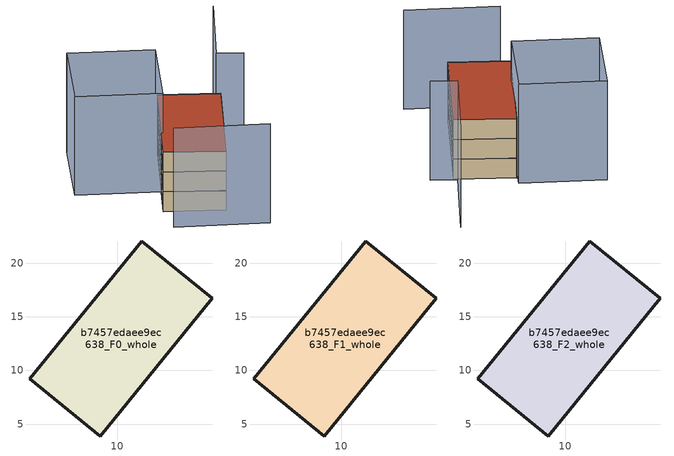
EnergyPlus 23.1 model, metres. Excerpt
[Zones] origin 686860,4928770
b7457edaee9ec638_F0_whole
 floor ground (EU_floor_Construction): 8.42,3.88 18.86,16.75 12.29,22.08 1.84,9.21 z0
 wall outside (EU_wall_Construction): 1.84,9.21 12.29,22.08 18.86,16.75 8.42,3.88 1.84,9.21 z0:3
b7457edaee9ec638_F1_whole
 floor to b7457edaee9ec638_F0_whole (EU_floor_Construction): 8.42,3.88 18.86,16.75 12.28,22.08 1.84,9.21 z3
 wall outside (EU_wall_Construction): 1.84,9.21 12.29,22.08 18.86,16.75 8.42,3.88 1.84,9.21 z3:6
b7457edaee9ec638_F2_whole
 floor to b7457edaee9ec638_F1_whole (EU_floor_Construction): 8.42,3.88 18.86,16.75 12.28,22.08 1.84,9.21 z6
 wall outside (EU_wall_Construction): 1.84,9.21 12.29,22.08 18.86,16.75 8.42,3.88 1.84,9.21 z6:9
 roof outside (EU_roof_Construction): 18.86,16.75 8.42,3.88 1.84,9.21 12.29,22.08 z9
shading: -0.03,5 10.44,-2.67 / 21.39,14.85 18.53,17.25 / 18.53,17.25 27.27,27.63 / 5.58,13.52 -3.91,20.68 / -3.91,20.68 3.59,30.62 / 3.59,30.62 13.08,23.46 / 13.08,23.46 5.58,13.52 z0:15
[Building]
EU S2 Campaign: North Axis=0; Terrain=City; Solar Distribution=FullExterior
[Site:Location]
Bologna: Latitude=44.5; Longitude=11.25; Time Zone=1; Elevation=37
[SizingPeriod:WeatherFileDays]
AnnualSizingPeriod: Begin Month=1; Begin Day of Month=1; End Month=12; End Day of Month=31; Day of Week for Start Day=Monday; Use Weather File Daylight Saving Period=No; Use Weather File Rain and Snow Indicators=No
[MATERIAL]
EU_InternalMass_Material: Roughness=MediumRough; Thickness=0.1; Conductivity=1; Density=1800; Specific Heat=900; Thermal Absorptance=0.9; Solar Absorptance=0.7; Visible Absorptance=0.7
[MATERIAL:NOMASS] Roughness=MediumRough; Thermal Absorptance=0.9; Solar Absorptance=0.7; Visible Absorptance=0.7
Name | Thermal Resistance
EU_wall_NoMass | 0.937881
EU_roof_NoMass | 0.548572
EU_floor_NoMass | 0.71348
[CONSTRUCTION]
EU_wall_Construction: EU_wall_NoMass
EU_roof_Construction: EU_roof_NoMass
EU_floor_Construction: EU_floor_NoMass
EU_InternalMass_Construction: EU_InternalMass_Material
[ZONE] Type=1; Multiplier=1; Ceiling Height=autocalculate; Volume=421.062; Floor Area=autocalculate; Part of Total Floor Area=Yes
b7457edaee9ec638_F0_whole; b7457edaee9ec638_F1_whole; b7457edaee9ec638_F2_whole
[INTERNALMASS] Construction=EU_InternalMass_Construction; Surface Area=140.354
Name | Zone or ZoneList
b7457edaee9ec638_F0_whole_EU_InternalMass | b7457edaee9ec638_F0_whole
b7457edaee9ec638_F1_whole_EU_InternalMass | b7457edaee9ec638_F1_whole
b7457edaee9ec638_F2_whole_EU_InternalMass | b7457edaee9ec638_F2_whole
[OTHEREQUIPMENT] Fuel Type=Electricity; Design Level Calculation Method=Watts/Area; Power per Zone Floor Area=1; Fraction Latent=0; Fraction Radiant=0; Fraction Lost=0; Carbon Dioxide Generation Rate=0; EndUse Subcategory=EU_Step8_InternalGains
Name | Zone or ZoneList or Space or SpaceList | Schedule
EU_Step8_InternalGain_b7457edaee9ec638_F0_whole_f000 | b7457edaee9ec638_F0_whole | EU_Step8_GainSchedule_b7457edaee9ec638_F0_whole_f000
EU_Step8_InternalGain_b7457edaee9ec638_F1_whole_f000 | b7457edaee9ec638_F1_whole | EU_Step8_GainSchedule_b7457edaee9ec638_F1_whole_f000
EU_Step8_InternalGain_b7457edaee9ec638_F2_whole_f000 | b7457edaee9ec638_F2_whole | EU_Step8_GainSchedule_b7457edaee9ec638_F2_whole_f000
[ZONEVENTILATION:DESIGNFLOWRATE] Schedule=EU_AlwaysOn; Design Flow Rate Calculation Method=AirChanges/Hour; Air Changes per Hour=0.687892; Ventilation Type=Natural; Fan Pressure Rise=0; Fan Total Efficiency=1; Constant Term Coefficient=1; Temperature Term Coefficient=0; Velocity Term Coefficient=0; Velocity Squared Term Coefficient=0; Minimum Indoor Temperature=-100; Maximum Indoor Temperature=100; Delta Temperature=-100; Minimum Outdoor Temperature=-100; Maximum Outdoor Temperature=100; Maximum Wind Speed=40
Name | Zone or ZoneList or Space or SpaceList
EU_ConstantAir_b7457edaee9ec638_F0_whole | b7457edaee9ec638_F0_whole
EU_ConstantAir_b7457edaee9ec638_F1_whole | b7457edaee9ec638_F1_whole
EU_ConstantAir_b7457edaee9ec638_F2_whole | b7457edaee9ec638_F2_whole
[HVACTEMPLATE:THERMOSTAT] Constant Heating Setpoint=20; Constant Cooling Setpoint=50
EU_HeatOnly_b7457edaee9ec638_F0_whole; EU_HeatOnly_b7457edaee9ec638_F1_whole; EU_HeatOnly_b7457edaee9ec638_F2_whole
[HVACTEMPLATE:ZONE:IDEALLOADSAIRSYSTEM] System Availability Schedule=EU_AlwaysOn; Maximum Heating Supply Air Temperature=50; Minimum Cooling Supply Air Temperature=13; Maximum Heating Supply Air Humidity Ratio=0.0156; Minimum Cooling Supply Air Humidity Ratio=0.0077; Heating Limit=NoLimit; Cooling Limit=NoLimit; Heating Availability Schedule=EU_AlwaysOn; Cooling Availability Schedule=EU_CoolingOff; Dehumidification Control Type=ConstantSensibleHeatRatio; Cooling Sensible Heat Ratio=0.7; Dehumidification Setpoint=60; Humidification Control Type=None; Humidification Setpoint=30; Outdoor Air Method=None; Outdoor Air Flow Rate per Person=0.00944; Outdoor Air Flow Rate per Zone Floor Area=0; Outdoor Air Flow Rate per Zone=0; Demand Controlled Ventilation Type=None; Outdoor Air Economizer Type=NoEconomizer; Heat Recovery Type=None; Sensible Heat Recovery Effectiveness=0.7; Latent Heat Recovery Effectiveness=0.65
Name | Template Thermostat
b7457edaee9ec638_F0_whole | EU_HeatOnly_b7457edaee9ec638_F0_whole
b7457edaee9ec638_F1_whole | EU_HeatOnly_b7457edaee9ec638_F1_whole
b7457edaee9ec638_F2_whole | EU_HeatOnly_b7457edaee9ec638_F2_whole
[SIZING:ZONE] Zone Cooling Design Supply Air Temperature Input Method=SupplyAirTemperature; Zone Cooling Design Supply Air Temperature=13; Zone Heating Design Supply Air Temperature Input Method=SupplyAirTemperature; Zone Heating Design Supply Air Temperature=50; Zone Cooling Design Supply Air Humidity Ratio=0.008; Zone Heating Design Supply Air Humidity Ratio=0.008; Cooling Design Air Flow Method=DesignDay; Cooling Design Air Flow Rate=0; Cooling Minimum Air Flow per Zone Floor Area=0.000762; Cooling Minimum Air Flow=0; Cooling Minimum Air Flow Fraction=0.2; Heating Design Air Flow Method=DesignDay; Heating Design Air Flow Rate=0; Heating Maximum Air Flow per Zone Floor Area=0.002032; Heating Maximum Air Flow=0.141576; Heating Maximum Air Flow Fraction=0.3; Account for Dedicated Outdoor Air System=No; Dedicated Outdoor Air System Control Strategy=NeutralSupplyAir; Dedicated Outdoor Air Low Setpoint Temperature for Design=autosize; Dedicated Outdoor Air High Setpoint Temperature for Design=autosize; Zone Load Sizing Method=Sensible Load Only No Latent Load; Zone Latent Cooling Design Supply Air Humidity Ratio Input Method=HumidityRatioDifference; Zone Cooling Design Supply Air Humidity Ratio Difference=0.005; Zone Latent Heating Design Supply Air Humidity Ratio Input Method=HumidityRatioDifference; Zone Humidification Design Supply Air Humidity Ratio Difference=0.005
b7457edaee9ec638_F0_whole; b7457edaee9ec638_F1_whole; b7457edaee9ec638_F2_whole
[SCHEDULE:CONSTANT]
Name | Hourly Value
EU_AlwaysOn | 1
EU_CoolingOff | 0
[SCHEDULE:FILE] Column Number=1; Rows to Skip at Top=0; Number of Hours of Data=8760; Column Separator=Comma; Interpolate to Timestep=No; Minutes per Item=60; Adjust Schedule for Daylight Savings=Yes
Name | File
EU_Step8_GainSchedule_b7457edaee9ec638_F0_whole_f000 | ../../schedules/b7457edaee9ec638/b7457edaee9ec638_F0_whole_f000_gain.csv
EU_Step8_GainSchedule_b7457edaee9ec638_F1_whole_f000 | ../../schedules/b7457edaee9ec638/b7457edaee9ec638_F1_whole_f000_gain.csv
EU_Step8_GainSchedule_b7457edaee9ec638_F2_whole_f000 | ../../schedules/b7457edaee9ec638/b7457edaee9ec638_F2_whole_f000_gain.csv
